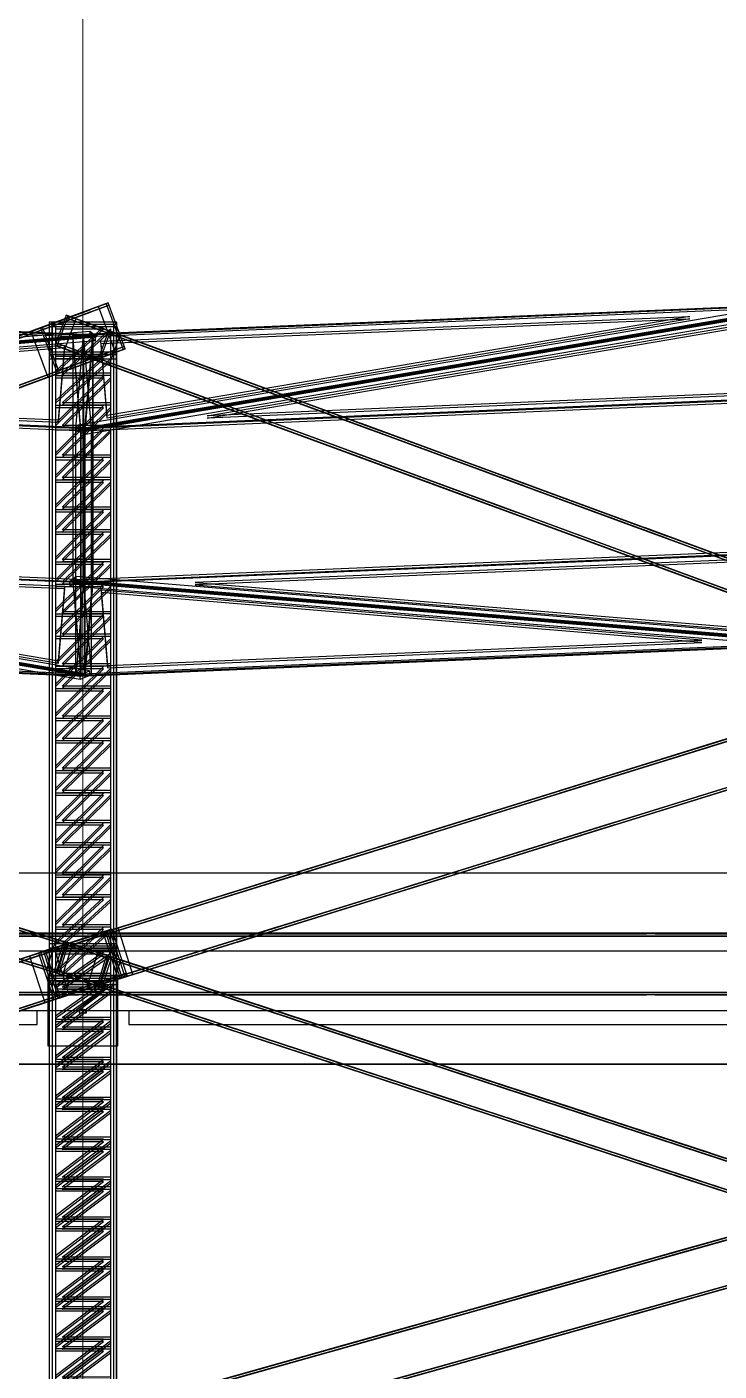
# Model space of a CAD drawing. Header units: millimetres. Extents: x -52000 to 48850, y -48850 to 51750.
# Drawn here: x -366 to 4164, y 19641 to 28438 of the extents above; entities that cross this region are included whole.
import ezdxf

# ---------------------------------------------------------------- set-up
doc = ezdxf.new("R2010")
doc.units = ezdxf.units.MM
for name, color, linetype, lineweight in [('D-BMK-AXIS', 7, 'Continuous', 13), ('D-STR-BASE', 7, 'Continuous', 25), ('D-STR-STRC', 7, 'Continuous', 25)]:
    doc.layers.add(name, color=color, linetype=linetype, lineweight=lineweight)

msp = doc.modelspace()

# ---------------------------------------------------------------- linework, layer by layer
at = {"layer": 'D-BMK-AXIS'}
msp.add_line((0, -48000), (0, 48000), dxfattribs=at)
at = {"layer": 'D-STR-BASE'}
for points in [[(-24900, -22900), (24900, -22900), (24900, 22900), (-24900, 22900)], [(24450, 22390), (-24450, 22390), (-24450, 22510), (24450, 22510)], [(24450, 22390), (-24450, 22390), (-24450, 22510), (24450, 22510)], [(-230, 21770), (230, 21770), (230, 22230), (-230, 22230)], [(24000, 22000), (-24000, 22000), (-24000, 21650), (24000, 21650)], [(24000, 22000), (-24000, 22000), (-24000, 21650), (24000, 21650)], [(24000, 22000), (-24000, 22000), (-24000, 21650), (24000, 21650)], [(24000, 22000), (-24000, 22000), (-24000, 21650), (24000, 21650)], [(24000, 22000), (-24000, 22000), (-24000, 21650), (24000, 21650)], [(24000, 22000), (-24000, 22000), (-24000, 21650), (24000, 21650)], [(24000, 22000), (-24000, 22000), (-24000, 21650), (24000, 21650)], [(24000, 22000), (-24000, 22000), (-24000, 21650), (24000, 21650)], [(-300, 22000), (-5700, 22000), (-5700, 21910), (-300, 21910)], [(-300, 22000), (-5700, 22000), (-5700, 21910), (-300, 21910)], [(25, 22006), (-25, 22006), (-25, 21986), (25, 21986)], [(5700, 22000), (300, 22000), (300, 21910), (5700, 21910)], [(5700, 22000), (300, 22000), (300, 21910), (5700, 21910)], [(-23650, -21650), (23650, -21650), (23650, 21650), (-23650, 21650)], [(-23650, -21650), (23650, -21650), (23650, 21650), (-23650, 21650)], [(-23650, -21650), (23650, -21650), (23650, 21650), (-23650, 21650)], [(-23650, -21650), (23650, -21650), (23650, 21650), (-23650, 21650)]]:
    msp.add_lwpolyline(points, close=True, dxfattribs=at)
at = {"layer": 'D-STR-STRC'}
for points in [[(166.5, 26631.7), (-276.9, 26468.7), (-11428.2, 22371.3), (-10984.7, 22534.2)], [(172.1, 26616.6), (-271.4, 26453.7), (-11422.7, 22356.3), (-10979.2, 22519.2)], [(64.7, 26407), (-4841.2, 26000), (-4789.6, 26611.6)], [(64.8, 26422.4), (-4841, 26015.4), (-4789.5, 26627)], [(44.3, 26586.7), (-312.5, 26455.6), (-1132.6, 26154.3)], [(47, 26587.7), (-773, 26286.4), (-1129.9, 26155.3)], [(49.8, 26571.7), (-307, 26440.6), (-1127, 26139.3)], [(52.5, 26572.7), (-767.5, 26271.4), (-1124.4, 26140.3)], [(213.6, 26308), (103.2, 26608.4), (-340.2, 26445.4), (-229.9, 26145.1)], [(276.9, 26331.3), (166.5, 26631.7), (-276.9, 26468.7), (-166.5, 26168.3)], [(13362, 26617.8), (12943.2, 26487.8), (-256.8, 22390.4), (162, 22520.4)], [(13366.7, 26602.5), (12947.9, 26472.5), (-252.1, 22375.1), (166.7, 22505.1)], [(4789.5, 26627), (-13.3, 25808.3), (-64.8, 26422.4)], [(4789.6, 26611.6), (-13.1, 25792.9), (-64.7, 26407)], [(4789.5, 26627), (4841, 26015.4), (-13.3, 25808.3)], [(4789.6, 26611.6), (4841.2, 26000), (-13.2, 25792.9)], [(276.9, 26331.3), (166.5, 26631.7), (152.7, 26626.6), (263.1, 26326.2)], [(-13311, 26527.7), (-13036.2, 26442.3), (163.8, 22344.9), (-111, 22430.2)], [(-13306.3, 26542.9), (-13031.5, 26457.6), (168.5, 22360.2), (-106.3, 22445.5)], [(-200, 26295.1), (-200, 26504.9), (-220, 26504.9), (-220, 26295.1)], [(220, 26504.9), (-220, 26504.9), (-220, 22407.5), (220, 22407.5)], [(220, 26295.1), (220, 26504.9), (-220, 26504.9), (-220, 26295.1)], [(220, 26489.7), (-220, 26489.7), (-220, 22392.2), (220, 22392.2)], [(-109.3, 26552), (-181.7, 26354.9), (-167.9, 26349.8), (-95.4, 26546.9)], [(-109.3, 26552), (-181.7, 26354.9), (109.3, 26248), (181.7, 26445.1)], [(-46, 26528.8), (-118.4, 26331.6), (172.6, 26224.7), (245, 26421.8)], [(-114.8, 26537), (176.2, 26430.1), (11327.5, 22332.6), (11036.5, 22439.6)], [(-109.3, 26552), (181.7, 26445.1), (11333, 22347.7), (11042, 22454.6)], [(4.7, 26493.1), (824.8, 26191.8), (1029.2, 26116.7)], [(7.4, 26492.1), (211.8, 26417), (1031.9, 26115.7)], [(10.2, 26508.1), (830.3, 26206.8), (1034.7, 26131.7)], [(12.9, 26507.1), (217.3, 26432), (1037.4, 26130.7)], [(3973.1, 26544.1), (159.7, 25894.1), (118.7, 26381.6)], [(3973.3, 26528.7), (159.8, 25878.7), (118.9, 26366.2)], [(220, 26295.1), (220, 26504.9), (200, 26504.9), (200, 26295.1)], [(4616.6, 26540.8), (4657.4, 26056.5), (813.2, 25892.5)], [(4616.7, 26525.4), (4657.6, 26041.1), (813.3, 25877.1)], [(64.7, 26407), (13.2, 25792.9), (-4841.2, 26000)], [(64.8, 26422.4), (13.3, 25808.3), (-4841, 26015.4)], [(-152.7, 26173.4), (-263.1, 26473.8), (-276.9, 26468.7), (-166.5, 26168.3)], [(220, 26265), (220, 26474.9), (-220, 26474.9), (-220, 26265)], [(135, 26474.9), (-180, 26474.9), (-180, 26185.3)], [(135, 26459.6), (-180, 26459.6), (-180, 26170)], [(180, 26461.3), (180, 26171.7), (-135, 26171.7)], [(180, 26446.1), (180, 26156.5), (-135, 26156.5)], [(-64.4, 24797), (-64.4, 26417), (-64.8, 26422.4), (-64.8, 24802.4)], [(-64.8, 26421.7), (-64.8, 24802.8), (-13.3, 24189), (-13.3, 25807.9)], [(5.3, 26424.2), (5.3, 24805.3), (-46.2, 24191.6), (-46.2, 25810.4)], [(4.6, 26424.6), (4.6, 24805.7), (56.1, 24192), (56.1, 25810.9)], [(64.8, 26421.7), (64.8, 24802.8), (13.3, 24189), (13.3, 25807.9)], [(45.5, 26414.6), (83.8, 26383.9), (84.1, 26414.7), (45.7, 26445.5)], [(64.4, 24797), (64.4, 26417), (64.8, 26422.4), (64.8, 24802.4)], [(167.9, 26450.2), (95.4, 26253.1), (109.3, 26248), (181.7, 26445.1)], [(-13368.5, 26342.4), (-13093.7, 26257.1), (106.3, 22159.6), (-168.5, 22244.9)], [(-13363.8, 26357.7), (-13089, 26272.3), (111, 22174.9), (-163.8, 22260.2)], [(271.4, 26346.3), (-172.1, 26183.4), (-11323.3, 22085.9), (-10879.9, 22248.9)], [(276.9, 26331.3), (-166.5, 26168.3), (-11317.8, 22070.9), (-10874.4, 22233.8)], [(-121, 26340.8), (-162.3, 25848.9), (-4051.1, 26014.8)], [(-120.9, 26356.2), (-162.2, 25864.3), (-4051, 26030.2)], [(220, 26310.3), (-220, 26310.3), (-220, 22212.9), (220, 22212.9)], [(-181.7, 26354.9), (109.3, 26248), (11260.6, 22150.5), (10969.6, 22257.5)], [(-176.2, 26369.9), (114.8, 26263), (11266.1, 22165.6), (10975.1, 22272.5)], [(13452.1, 26327.5), (13033.3, 26197.5), (-166.7, 22100), (252.1, 22230)], [(13456.8, 26312.2), (13038, 26182.2), (-162, 22084.8), (256.8, 22214.7)], [(-62.2, 26311), (757.9, 26009.7), (962.3, 25934.6)], [(-59.5, 26310), (144.9, 26234.9), (964.9, 25933.6)], [(-56.7, 26326), (763.4, 26024.7), (967.8, 25949.6)], [(-54, 26325), (150.4, 26249.9), (970.5, 25948.6)], [(149.2, 26301.4), (-207.7, 26170.3), (-1027.7, 25869)], [(151.9, 26302.4), (-668.2, 26001.1), (-1025, 25870)], [(154.7, 26286.4), (-202.1, 26155.3), (-1022.2, 25853.9)], [(157.4, 26287.4), (-662.7, 25986), (-1019.5, 25854.9)], [(220, 26295.1), (-220, 26295.1), (-220, 22197.6), (220, 22197.6)], [(135, 26280.3), (-180, 26280.3), (-180, 25990.7)], [(135, 26265), (-180, 26265), (-180, 25975.4)], [(180, 26266.8), (180, 25977.2), (-135, 25977.2)], [(180, 26251.5), (180, 25961.9), (-135, 25961.9)], [(135, 26155.2), (-180, 26155.2), (-180, 25843.8)], [(135, 26139.9), (-180, 26139.9), (-180, 25828.5)], [(180, 26141.7), (180, 25830.3), (-135, 25830.3)], [(888.1, 26168.5), (1754, 25850.3), (1958.4, 25775.2)], [(890.8, 26167.5), (1095.2, 26092.4), (1961.1, 25774.2)], [(893.6, 26183.5), (1759.6, 25865.3), (1964, 25790.2)], [(896.3, 26182.5), (1100.7, 26107.4), (1966.6, 25789.2)], [(180, 26126.4), (180, 25815), (-135, 25815)], [(135, 25960.6), (-180, 25960.6), (-180, 25649.2)], [(821.2, 25986.4), (1687.1, 25668.2), (1891.5, 25593.1)], [(823.9, 25985.4), (1028.3, 25910.3), (1894.2, 25592.1)], [(826.7, 26001.4), (1692.6, 25683.2), (1897, 25608.1)], [(829.4, 26000.4), (1033.8, 25925.3), (1899.7, 25607.1)], [(135, 25945.4), (-180, 25945.4), (-180, 25634)], [(180, 25947.1), (180, 25635.7), (-135, 25635.7)], [(180, 25931.8), (180, 25620.4), (-135, 25620.4)], [(135, 25813.7), (-180, 25813.7), (-180, 25502.3)], [(135, 25798.5), (-180, 25798.5), (-180, 25487.1)], [(180, 25800.2), (180, 25488.8), (-135, 25488.8)], [(180, 25785), (180, 25473.6), (-135, 25473.6)], [(-44.3, 25798.7), (18.1, 25771.7), (17.8, 25802.5), (-44.5, 25829.5)], [(-13.7, 25813.7), (-13.7, 24193.7), (-13.3, 24188.3), (-13.3, 25808.3)], [(13.7, 25813.7), (13.7, 24193.7), (13.3, 24188.3), (13.3, 25808.3)], [(1817.4, 25827), (2683.3, 25508.9), (2887.7, 25433.8)], [(1820, 25826.1), (2024.4, 25751), (2890.4, 25432.8)], [(1822.9, 25842.1), (2688.8, 25523.9), (2893.2, 25448.8)], [(1825.6, 25841.1), (2030, 25766), (2895.9, 25447.8)], [(135, 25619.2), (-180, 25619.2), (-180, 25307.8)], [(135, 25603.9), (-180, 25603.9), (-180, 25292.5)], [(180, 25605.6), (180, 25294.3), (-135, 25294.3)], [(1750.4, 25644.9), (2616.4, 25326.8), (2820.8, 25251.7)], [(1753.1, 25644), (1957.5, 25568.9), (2823.5, 25250.7)], [(1756, 25660), (2621.9, 25341.8), (2826.3, 25266.7)], [(1758.7, 25659), (1963.1, 25583.9), (2829, 25265.7)], [(180, 25590.4), (180, 25279), (-135, 25279)], [(135, 25472.3), (-180, 25472.3), (-180, 25160.9)], [(135, 25457), (-180, 25457), (-180, 25145.6)], [(180, 25458.8), (180, 25147.4), (-135, 25147.4)], [(180, 25443.5), (180, 25132.1), (-135, 25132.1)], [(2746.6, 25485.6), (3612.6, 25167.4), (3817, 25092.3)], [(2749.3, 25484.6), (2953.7, 25409.5), (3819.7, 25091.3)], [(2752.2, 25500.6), (3618.1, 25182.4), (3822.5, 25107.3)], [(2754.8, 25499.6), (2959.2, 25424.5), (3825.2, 25106.3)], [(135, 25277.7), (-180, 25277.7), (-180, 24966.3)], [(135, 25262.5), (-180, 25262.5), (-180, 24951.1)], [(180, 25264.2), (180, 24952.8), (-135, 24952.8)], [(180, 25248.9), (180, 24937.5), (-135, 24937.5)], [(2679.7, 25303.5), (3545.7, 24985.3), (3750.1, 24910.2)], [(2682.4, 25302.5), (2886.8, 25227.4), (3752.8, 24909.2)], [(2685.2, 25318.5), (3551.2, 25000.3), (3755.6, 24925.2)], [(2687.9, 25317.5), (2892.3, 25242.4), (3758.3, 24924.2)], [(135, 25130.8), (-180, 25130.8), (-180, 24819.4)], [(135, 25115.6), (-180, 25115.6), (-180, 24804.2)], [(180, 25117.3), (180, 24805.9), (-135, 24805.9)], [(180, 25102), (180, 24790.7), (-135, 24790.7)], [(3675.9, 25144.1), (4541.9, 24826), (4746.3, 24750.8)], [(3678.6, 25143.2), (3883, 25068), (4748.9, 24749.9)], [(3681.4, 25159.2), (4547.4, 24841), (4751.8, 24765.9)], [(3684.1, 25158.2), (3888.5, 25083.1), (4754.5, 24764.9)], [(13.3, 24188.3), (-4789.5, 25007), (-4841, 24395.4)], [(13.4, 24203.7), (-4789.4, 25022.5), (-4840.9, 24410.8)], [(13.3, 24188.3), (64.8, 24802.4), (-4789.5, 25007)], [(13.4, 24203.7), (65, 24817.8), (-4789.4, 25022.5)], [(4840.9, 24410.8), (4789.4, 25022.5), (-65, 24817.8)], [(4841, 24395.4), (4789.5, 25007), (-64.8, 24802.4)], [(-159.7, 24274.1), (-118.7, 24761.6), (-3973.1, 24924.1)], [(-159.5, 24289.5), (-118.6, 24777.1), (-3973, 24939.6)], [(135, 24936.3), (-180, 24936.3), (-180, 24624.9)], [(135, 24921), (-180, 24921), (-180, 24609.6)], [(180, 24922.7), (180, 24611.3), (-135, 24611.3)], [(180, 24907.5), (180, 24596.1), (-135, 24596.1)], [(4655.1, 24477.4), (4613.9, 24966.2), (734.5, 24802.6)], [(4655.3, 24462), (4614.1, 24950.8), (734.6, 24787.2)], [(3609, 24962), (4474.9, 24643.9), (4679.4, 24568.8)], [(3611.7, 24961.1), (3816.1, 24885.9), (4682, 24567.8)], [(3614.5, 24977.1), (4480.5, 24658.9), (4684.9, 24583.8)], [(3617.2, 24976.1), (3821.6, 24901), (4687.6, 24582.8)], [(-84.2, 24810.1), (-45.9, 24840.9), (-45.6, 24810.1), (-83.9, 24779.3)], [(4840.9, 24410.8), (-65, 24817.8), (-13.4, 24203.7)], [(135, 24789.4), (-180, 24789.4), (-180, 24478)], [(135, 24774.1), (-180, 24774.1), (-180, 24462.7)], [(180, 24775.9), (180, 24464.5), (-135, 24464.5)], [(180, 24760.6), (180, 24449.2), (-135, 24449.2)], [(4841, 24395.4), (-64.8, 24802.4), (-13.3, 24188.3)], [(4050.9, 24425.6), (120.7, 24751.7), (162, 24259.7)], [(4051, 24410.2), (120.9, 24736.2), (162.2, 24244.3)], [(135, 24594.8), (-180, 24594.8), (-180, 24283.4)], [(135, 24579.6), (-180, 24579.6), (-180, 24268.2)], [(180, 24581.3), (180, 24269.9), (-135, 24269.9)], [(180, 24566), (180, 24254.6), (-135, 24254.6)], [(135, 24447.9), (-180, 24447.9), (-180, 24136.5)], [(135, 24432.7), (-180, 24432.7), (-180, 24121.3)], [(180, 24434.4), (180, 24123), (-135, 24123)], [(180, 24419.1), (180, 24107.7), (-135, 24107.7)], [(135, 24253.4), (-180, 24253.4), (-180, 23942)], [(135, 24238.1), (-180, 24238.1), (-180, 23926.7)], [(180, 24239.8), (180, 23928.4), (-135, 23928.4)], [(180, 24224.6), (180, 23913.2), (-135, 23913.2)], [(-17.7, 24197.9), (44.6, 24225), (44.4, 24194.1), (-18, 24167.1)], [(135, 24106.5), (-180, 24106.5), (-180, 23795.1)], [(135, 24091.2), (-180, 24091.2), (-180, 23779.8)], [(180, 24092.9), (180, 23781.6), (-135, 23781.6)], [(180, 24077.7), (180, 23766.3), (-135, 23766.3)], [(135, 23911.9), (-180, 23911.9), (-180, 23600.5)], [(135, 23896.6), (-180, 23896.6), (-180, 23585.3)], [(180, 23898.4), (180, 23587), (-135, 23587)], [(180, 23883.1), (180, 23571.7), (-135, 23571.7)], [(4485.3, 23862.4), (3454.9, 23542.5), (3117.9, 23437.9)], [(4487.2, 23863), (4150.2, 23758.4), (3119.8, 23438.5)], [(4490.1, 23847.1), (3459.7, 23527.3), (3122.7, 23422.7)], [(4491.9, 23847.7), (4155, 23743.1), (3124.5, 23423.2)], [(135, 23765), (-180, 23765), (-180, 23453.6)], [(135, 23749.8), (-180, 23749.8), (-180, 23438.4)], [(180, 23751.5), (180, 23440.1), (-135, 23440.1)], [(180, 23736.2), (180, 23424.8), (-135, 23424.8)], [(135, 23570.5), (-180, 23570.5), (-180, 23259.1)], [(135, 23555.2), (-180, 23555.2), (-180, 23243.8)], [(180, 23556.9), (180, 23245.5), (-135, 23245.5)], [(180, 23541.7), (180, 23230.3), (-135, 23230.3)], [(3385.3, 23520.9), (2354.9, 23201.1), (2017.9, 23096.5)], [(3387.2, 23521.5), (3050.2, 23416.9), (2019.8, 23097.1)], [(3390.1, 23505.7), (2359.7, 23185.8), (2022.7, 23081.2)], [(3391.9, 23506.2), (3055, 23401.6), (2024.5, 23081.8)], [(4575.5, 23572.1), (3545, 23252.2), (3208.1, 23147.6)], [(4577.3, 23572.6), (4240.3, 23468), (3209.9, 23148.2)], [(4580.2, 23556.8), (3549.8, 23236.9), (3212.8, 23132.3)], [(4582.1, 23557.4), (4245.1, 23452.8), (3214.7, 23132.9)], [(135, 23423.6), (-180, 23423.6), (-180, 23112.2)], [(135, 23408.3), (-180, 23408.3), (-180, 23096.9)], [(180, 23410), (180, 23098.6), (-135, 23098.6)], [(180, 23394.8), (180, 23083.4), (-135, 23083.4)], [(135, 23229), (-180, 23229), (-180, 22917.6)], [(3475.5, 23230.6), (2445, 22910.8), (2108.1, 22806.1)], [(3477.3, 23231.2), (3140.3, 23126.6), (2109.9, 22806.7)], [(135, 23213.7), (-180, 23213.7), (-180, 22902.3)], [(180, 23215.5), (180, 22904.1), (-135, 22904.1)], [(180, 23200.2), (180, 22888.8), (-135, 22888.8)], [(2285.3, 23179.5), (1254.9, 22859.6), (917.9, 22755)], [(2287.2, 23180.1), (1950.2, 23075.5), (919.8, 22755.6)], [(2290.1, 23164.2), (1259.7, 22844.4), (922.7, 22739.7)], [(2291.9, 23164.8), (1955, 23060.2), (924.5, 22740.3)], [(3480.2, 23215.3), (2449.8, 22895.5), (2112.8, 22790.9)], [(3482.1, 23215.9), (3145.1, 23111.3), (2114.7, 22791.4)], [(135, 23082.1), (-180, 23082.1), (-180, 22770.7)], [(135, 23066.9), (-180, 23066.9), (-180, 22755.5)], [(180, 23068.6), (180, 22757.2), (-135, 22757.2)], [(180, 23053.3), (180, 22741.9), (-135, 22741.9)], [(135, 22887.5), (-180, 22887.5), (-180, 22576.2)], [(180, 22874), (180, 22562.6), (-135, 22562.6)], [(2375.5, 22889.2), (1345, 22569.3), (1008.1, 22464.7)], [(2377.3, 22889.7), (2040.3, 22785.1), (1009.9, 22465.3)], [(2380.2, 22873.9), (1349.8, 22554), (1012.8, 22449.4)], [(2382.1, 22874.5), (2045.1, 22769.8), (1014.7, 22450)], [(135, 22872.3), (-180, 22872.3), (-180, 22560.9)], [(180, 22858.8), (180, 22547.4), (-135, 22547.4)], [(1185.3, 22838), (205.3, 22533.8), (-131.6, 22429.2)], [(1187.2, 22838.6), (850.2, 22734), (-129.8, 22429.8)], [(1190.1, 22822.8), (210.1, 22518.6), (-126.9, 22414)], [(1191.9, 22823.3), (855, 22718.7), (-125, 22414.5)], [(-1136.3, 22748.5), (-943.2, 22688.5), (36.7, 22384.3)], [(-1134.4, 22747.9), (-154.4, 22443.7), (38.6, 22383.8)], [(-1131.5, 22763.7), (-938.5, 22703.8), (41.5, 22399.6)], [(-1129.7, 22763.2), (-149.7, 22459), (43.4, 22399)], [(135, 22740.7), (-180, 22740.7), (-180, 22451.1)], [(135, 22725.4), (-180, 22725.4), (-180, 22435.8)], [(180, 22727.1), (180, 22437.5), (-135, 22437.5)], [(180, 22711.9), (180, 22422.3), (-135, 22422.3)], [(190.5, 22533.3), (-290.1, 22375.9), (-9871.7, 19236.4), (-9391.1, 19393.9)], [(-1193.8, 22563.2), (-1000.8, 22503.3), (-20.8, 22199.1)], [(-1191.9, 22562.6), (-211.9, 22258.4), (-18.9, 22198.5)], [(-1189, 22578.5), (-996, 22518.5), (-16, 22214.3)], [(-1187.2, 22577.9), (-207.2, 22273.7), (-14.2, 22213.8)], [(290.1, 22229.2), (190.5, 22533.3), (-290.1, 22375.9), (-190.5, 22071.8)], [(11337.9, 22521.3), (10878, 22391.8), (-273.3, 19252.4), (186.6, 19381.9)], [(326.4, 22236.3), (231.5, 22542), (-187.3, 22412), (-92.4, 22106.4)], [(135, 22546.1), (-180, 22546.1), (-180, 22256.5)], [(135, 22530.8), (-180, 22530.8), (-180, 22241.2)], [(180, 22532.6), (180, 22243), (-135, 22243)], [(1275.5, 22547.7), (295.5, 22243.5), (-41.5, 22138.9)], [(1277.3, 22548.3), (940.3, 22443.7), (-39.7, 22139.5)], [(1280.2, 22532.4), (300.2, 22228.2), (-36.8, 22123.6)], [(1282.1, 22533), (945.1, 22428.4), (-34.9, 22124.2)], [(290.1, 22229.2), (190.5, 22533.3), (175.5, 22528.4), (275.1, 22224.3)], [(22302.6, 22486.6), (22302.6, 22486.6), (-22302.6, 22486.6), (-22302.6, 22486.6)], [(195.5, 22518.1), (-285.1, 22360.7), (-9866.7, 19221.2), (-9386.1, 19378.7)], [(-27.5, 22502.6), (-27.5, 22502.6), (-3689.6, 22502.6), (-3689.6, 22502.6)], [(-27.5, 22486.6), (-27.5, 22486.6), (-3689.6, 22486.6), (-3689.6, 22486.6)], [(68.4, 22493.3), (-318.3, 22366.6), (-1016.3, 22137.9)], [(73.4, 22478.1), (-313.3, 22351.4), (-1011.3, 22122.7)], [(76, 22495.8), (-622, 22267.1), (-1008.7, 22140.4)], [(81, 22480.6), (-617, 22251.9), (-1003.7, 22125.2)], [(231.9, 22210.2), (132.2, 22514.3), (-348.3, 22356.8), (-248.7, 22052.7)], [(11342.2, 22505.9), (10882.3, 22376.4), (-269, 19237), (190.9, 19366.5)], [(256.8, 22214.7), (162, 22520.4), (-256.8, 22390.4), (-162, 22084.8)], [(-175.8, 22467.1), (-238.1, 22266.5), (36.7, 22181.2), (99, 22381.8)], [(220, 22227.7), (220, 22437.5), (-220, 22437.5), (-220, 22227.7)], [(-125, 22454), (-190.4, 22254.4), (-175.4, 22249.5), (-110, 22449.1)], [(-125, 22454), (-190.4, 22254.4), (125, 22151.1), (190.4, 22350.7)], [(-106.3, 22445.5), (-168.5, 22244.9), (-155.5, 22240.9), (-93.2, 22441.4)], [(-106.3, 22445.5), (-168.5, 22244.9), (106.3, 22159.6), (168.5, 22360.2)], [(180, 22517.3), (180, 22227.7), (-135, 22227.7)], [(-66.8, 22434.9), (-132.1, 22235.4), (183.2, 22132), (248.6, 22331.6)], [(-130, 22438.8), (185.4, 22335.5), (9767, 19196), (9451.6, 19299.4)], [(-125, 22454), (190.4, 22350.7), (9771.9, 19211.2), (9456.6, 19314.6)], [(3689.6, 22502.6), (3689.6, 22502.6), (27.5, 22502.6), (27.5, 22502.6)], [(3689.6, 22486.6), (3689.6, 22486.6), (27.5, 22486.6), (27.5, 22486.6)], [(256.8, 22214.7), (162, 22520.4), (148.9, 22516.3), (243.7, 22210.7)], [(7406.7, 22502.6), (7406.7, 22502.6), (3744.6, 22502.6), (3744.6, 22502.6)], [(7406.7, 22486.6), (7406.7, 22486.6), (3744.6, 22486.6), (3744.6, 22486.6)], [(-175.5, 22076.7), (-275.1, 22380.8), (-290.1, 22375.9), (-190.5, 22071.8)], [(-148.9, 22088.8), (-243.7, 22394.4), (-256.8, 22390.4), (-162, 22084.8)], [(-200, 22195.6), (-200, 22409.5), (-220, 22409.5), (-220, 22195.6)], [(220, 22409.5), (-220, 22409.5), (-220, 19270.1), (220, 19270.1)], [(220, 22195.6), (220, 22409.5), (-220, 22409.5), (-220, 22195.6)], [(-200, 22197.6), (-200, 22407.5), (-220, 22407.5), (-220, 22197.6)], [(220, 22197.6), (220, 22407.5), (-220, 22407.5), (-220, 22197.6)], [(220, 22393.9), (-220, 22393.9), (-220, 19254.5), (220, 19254.5)], [(220, 22172.2), (220, 22386), (-220, 22386), (-220, 22172.2)], [(135, 22386), (-180, 22386), (-180, 22164.9)], [(135, 22370.5), (-180, 22370.5), (-180, 22149.3)], [(180, 22375.4), (180, 22154.3), (-135, 22154.3)], [(180, 22359.9), (180, 22138.8), (-135, 22138.8)], [(-15.5, 22401.3), (682.5, 22172.6), (904, 22100)], [(-10.5, 22416.5), (687.5, 22187.8), (909, 22115.2)], [(-7.9, 22398.8), (213.6, 22326.2), (911.6, 22097.5)], [(-2.9, 22414), (218.6, 22341.4), (916.6, 22112.7)], [(155.5, 22364.2), (93.2, 22163.7), (106.3, 22159.6), (168.5, 22360.2)], [(175.4, 22355.6), (110, 22156), (125, 22151.1), (190.4, 22350.7)], [(220, 22195.6), (220, 22409.5), (200, 22409.5), (200, 22195.6)], [(220, 22197.6), (220, 22407.5), (200, 22407.5), (200, 22197.6)], [(-185.4, 22269.7), (130, 22166.3), (9711.5, 19026.9), (9396.2, 19130.2)], [(285.1, 22244.5), (-195.5, 22087), (-9777, 18947.6), (-9296.4, 19105)], [(290.1, 22229.2), (-190.5, 22071.8), (-9772, 18932.4), (-9291.5, 19089.8)], [(163.1, 22204.5), (-223.7, 22077.7), (-921.7, 21849)], [(168, 22189.3), (-218.7, 22062.5), (-916.7, 21833.8)], [(170.6, 22206.9), (-527.4, 21978.2), (-914.1, 21851.5)], [(175.6, 22191.7), (-522.4, 21963), (-909.1, 21836.3)], [(220, 22211.2), (-220, 22211.2), (-220, 19071.8), (220, 19071.8)], [(220, 22195.6), (-220, 22195.6), (-220, 19056.2), (220, 19056.2)], [(11420.3, 22228.7), (10960.3, 22099.2), (-190.9, 18959.8), (269, 19089.3)], [(-190.4, 22254.4), (125, 22151.1), (9706.6, 19011.7), (9391.2, 19115)], [(11424.6, 22213.3), (10964.7, 22083.8), (-186.6, 18944.4), (273.3, 19073.9)], [(135, 22187.7), (-180, 22187.7), (-180, 21966.6)], [(135, 22172.2), (-180, 22172.2), (-180, 21951)], [(180, 22177.1), (180, 21956), (-135, 21956)], [(-75.9, 22216.9), (622.1, 21988.2), (843.6, 21915.7)], [(-70.9, 22232.1), (627.1, 22003.4), (848.6, 21930.9)], [(-68.3, 22214.5), (153.2, 22141.9), (851.2, 21913.2)], [(-63.3, 22229.7), (158.2, 22157.1), (856.2, 21928.4)], [(22302.6, 22118.6), (22302.6, 22118.6), (-22302.6, 22118.6), (-22302.6, 22118.6)], [(-27.5, 22118.6), (-27.5, 22118.6), (-3689.6, 22118.6), (-3689.6, 22118.6)], [(-27.5, 22102.6), (-27.5, 22102.6), (-3689.6, 22102.6), (-3689.6, 22102.6)], [(135, 22141.4), (-180, 22141.4), (-180, 21903.3)], [(135, 22125.9), (-180, 22125.9), (-180, 21887.7)], [(180, 22161.6), (180, 21940.5), (-135, 21940.5)], [(180, 22130.8), (180, 21892.7), (-135, 21892.7)], [(180, 22115.3), (180, 21877.2), (-135, 21877.2)], [(3689.6, 22118.6), (3689.6, 22118.6), (27.5, 22118.6), (27.5, 22118.6)], [(3689.6, 22102.6), (3689.6, 22102.6), (27.5, 22102.6), (27.5, 22102.6)], [(740.7, 22153.5), (1481, 21911), (1702.5, 21838.4)], [(745.7, 22168.7), (1486, 21926.2), (1707.5, 21853.6)], [(748.3, 22151), (969.8, 22078.4), (1710.1, 21835.9)], [(753.3, 22166.2), (974.8, 22093.6), (1715.1, 21851.1)], [(7406.7, 22118.6), (7406.7, 22118.6), (3744.6, 22118.6), (3744.6, 22118.6)], [(7406.7, 22102.6), (7406.7, 22102.6), (3744.6, 22102.6), (3744.6, 22102.6)], [(135, 21943.1), (-180, 21943.1), (-180, 21705)], [(135, 21927.6), (-180, 21927.6), (-180, 21689.4)], [(180, 21932.5), (180, 21694.4), (-135, 21694.4)], [(180, 21917), (180, 21678.9), (-135, 21678.9)], [(680.3, 21969.2), (1420.6, 21726.6), (1642.1, 21654)], [(685.3, 21984.4), (1425.5, 21741.8), (1647.1, 21669.2)], [(687.9, 21966.7), (909.4, 21894.1), (1649.7, 21651.6)], [(692.9, 21981.9), (914.4, 21909.3), (1654.6, 21666.8)], [(1544.2, 21907.1), (2284.4, 21664.6), (2505.9, 21592)], [(135, 21879.8), (-180, 21879.8), (-180, 21641.6)], [(135, 21864.2), (-180, 21864.2), (-180, 21626.1)], [(180, 21869.2), (180, 21631.1), (-135, 21631.1)], [(180, 21853.7), (180, 21615.5), (-135, 21615.5)], [(1539.2, 21891.9), (2279.4, 21649.4), (2501, 21576.8)], [(1546.8, 21889.4), (1768.3, 21816.8), (2508.5, 21574.3)], [(1551.8, 21904.6), (1773.3, 21832), (2513.5, 21589.5)], [(135, 21681.5), (-180, 21681.5), (-180, 21443.3)], [(135, 21665.9), (-180, 21665.9), (-180, 21427.8)], [(180, 21670.9), (180, 21432.8), (-135, 21432.8)], [(180, 21655.4), (180, 21417.2), (-135, 21417.2)], [(1478.8, 21707.5), (2219, 21465), (2440.5, 21392.4)], [(1483.8, 21722.7), (2224, 21480.2), (2445.5, 21407.6)], [(1486.4, 21705), (1707.9, 21632.5), (2448.1, 21389.9)], [(1491.4, 21720.3), (1712.9, 21647.7), (2453.1, 21405.1)], [(2342.7, 21645.5), (3082.9, 21402.9), (3304.4, 21330.4)], [(2350.2, 21643), (2571.8, 21570.4), (3312, 21327.9)], [(135, 21618.2), (-180, 21618.2), (-180, 21380)], [(135, 21602.6), (-180, 21602.6), (-180, 21364.5)], [(180, 21607.6), (180, 21369.5), (-135, 21369.5)], [(180, 21592.1), (180, 21353.9), (-135, 21353.9)], [(2337.7, 21630.3), (3077.9, 21387.7), (3299.4, 21315.2)], [(2345.3, 21627.8), (2566.8, 21555.2), (3307, 21312.7)], [(135, 21419.9), (-180, 21419.9), (-180, 21181.7)], [(135, 21404.3), (-180, 21404.3), (-180, 21166.2)], [(180, 21409.3), (180, 21171.2), (-135, 21171.2)], [(180, 21393.8), (180, 21155.6), (-135, 21155.6)], [(2277.3, 21445.9), (3017.5, 21203.4), (3239, 21130.8)], [(2282.2, 21461.1), (3022.5, 21218.6), (3244, 21146)], [(2284.9, 21443.4), (2506.4, 21370.8), (3246.6, 21128.3)], [(2289.8, 21458.6), (2511.3, 21386.1), (3251.6, 21143.5)], [(3141.1, 21383.9), (3881.3, 21141.3), (4102.9, 21068.7)], [(3148.7, 21381.4), (3370.2, 21308.8), (4110.4, 21066.3)], [(135, 21356.6), (-180, 21356.6), (-180, 21118.4)], [(135, 21341), (-180, 21341), (-180, 21102.9)], [(180, 21346), (180, 21107.8), (-135, 21107.8)], [(180, 21330.4), (180, 21092.3), (-135, 21092.3)], [(3136.1, 21368.7), (3876.4, 21126.1), (4097.9, 21053.5)], [(3143.7, 21366.2), (3365.2, 21293.6), (4105.5, 21051)], [(135, 21158.3), (-180, 21158.3), (-180, 20920.1)], [(135, 21142.7), (-180, 21142.7), (-180, 20904.6)], [(180, 21147.7), (180, 20909.5), (-135, 20909.5)], [(180, 21132.1), (180, 20894), (-135, 20894)], [(3075.7, 21184.3), (3816, 20941.8), (4037.5, 20869.2)], [(3080.7, 21199.5), (3820.9, 20957), (4042.5, 20884.4)], [(3083.3, 21181.8), (3304.8, 21109.2), (4045.1, 20866.7)], [(3088.3, 21197), (3309.8, 21124.4), (4050, 20881.9)], [(3939.6, 21122.2), (4679.8, 20879.7), (4901.3, 20807.1)], [(3947.2, 21119.8), (4168.7, 21047.2), (4908.9, 20804.6)], [(135, 21094.9), (-180, 21094.9), (-180, 20856.8)], [(135, 21079.4), (-180, 21079.4), (-180, 20841.2)], [(180, 21084.4), (180, 20846.2), (-135, 20846.2)], [(180, 21068.8), (180, 20830.7), (-135, 20830.7)], [(3934.6, 21107), (4674.8, 20864.5), (4896.3, 20791.9)], [(3942.2, 21104.5), (4163.7, 21032), (4903.9, 20789.4)], [(3879.2, 20937.9), (4619.4, 20695.3), (4840.9, 20622.8)], [(135, 20896.6), (-180, 20896.6), (-180, 20658.5)], [(135, 20881.1), (-180, 20881.1), (-180, 20642.9)], [(180, 20886.1), (180, 20647.9), (-135, 20647.9)], [(180, 20870.5), (180, 20632.4), (-135, 20632.4)], [(3874.2, 20922.7), (4614.4, 20680.1), (4835.9, 20607.6)], [(3881.8, 20920.2), (4103.3, 20847.6), (4843.5, 20605.1)], [(3886.8, 20935.4), (4108.3, 20862.8), (4848.5, 20620.3)], [(135, 20833.3), (-180, 20833.3), (-180, 20595.2)], [(135, 20817.8), (-180, 20817.8), (-180, 20579.6)], [(180, 20822.8), (180, 20584.6), (-135, 20584.6)], [(180, 20807.2), (180, 20569.1), (-135, 20569.1)], [(135, 20635), (-180, 20635), (-180, 20396.9)], [(135, 20619.5), (-180, 20619.5), (-180, 20381.3)], [(180, 20624.5), (180, 20386.3), (-135, 20386.3)], [(180, 20608.9), (180, 20370.8), (-135, 20370.8)], [(4754.3, 20667.8), (4384.2, 20563.6), (3518.9, 20320)], [(4757.8, 20668.8), (3892.6, 20425.2), (3522.5, 20321)], [(4758.6, 20652.4), (4388.5, 20548.2), (3523.3, 20304.6)], [(4762.1, 20653.4), (3896.9, 20409.8), (3526.8, 20305.6)], [(135, 20571.7), (-180, 20571.7), (-180, 20333.6)], [(135, 20556.1), (-180, 20556.1), (-180, 20318)], [(180, 20561.1), (180, 20323), (-135, 20323)], [(180, 20545.6), (180, 20307.4), (-135, 20307.4)], [(135, 20373.4), (-180, 20373.4), (-180, 20135.3)], [(135, 20357.8), (-180, 20357.8), (-180, 20119.7)], [(180, 20362.8), (180, 20124.7), (-135, 20124.7)], [(180, 20347.3), (180, 20109.1), (-135, 20109.1)], [(3825, 20406.2), (3454.9, 20302), (2589.7, 20058.4)], [(3828.5, 20407.2), (2963.3, 20163.6), (2593.2, 20059.4)], [(3829.3, 20390.8), (3459.2, 20286.6), (2594, 20043)], [(3832.9, 20391.8), (2967.6, 20148.2), (2597.5, 20044)], [(4836.7, 20375.2), (4466.6, 20271), (3601.3, 20027.4)], [(4840.2, 20376.2), (3974.9, 20132.6), (3604.8, 20028.4)], [(4841, 20359.8), (4470.9, 20255.6), (3605.7, 20012)], [(4844.5, 20360.8), (3979.3, 20117.2), (3609.2, 20013)], [(135, 20310.1), (-180, 20310.1), (-180, 20071.9)], [(135, 20294.5), (-180, 20294.5), (-180, 20056.4)], [(180, 20299.5), (180, 20061.4), (-135, 20061.4)], [(180, 20284), (180, 20045.8), (-135, 20045.8)], [(135, 20111.8), (-180, 20111.8), (-180, 19873.6)], [(135, 20096.2), (-180, 20096.2), (-180, 19858.1)], [(180, 20101.2), (180, 19863.1), (-135, 19863.1)], [(180, 20085.7), (180, 19847.5), (-135, 19847.5)], [(2895.7, 20144.6), (2525.6, 20040.4), (1660.4, 19796.8)], [(2899.3, 20145.6), (2034, 19902), (1663.9, 19797.8)], [(2900.1, 20129.2), (2530, 20025), (1664.7, 19781.4)], [(2903.6, 20130.2), (2038.4, 19886.6), (1668.3, 19782.4)], [(3907.4, 20113.6), (3537.3, 20009.4), (2672.1, 19765.8)], [(3910.9, 20114.6), (3045.7, 19871), (2675.6, 19766.8)], [(3911.7, 20098.2), (3541.6, 19994), (2676.4, 19750.4)], [(3915.2, 20099.2), (3050, 19855.6), (2679.9, 19751.4)], [(135, 20048.5), (-180, 20048.5), (-180, 19810.3)], [(135, 20032.9), (-180, 20032.9), (-180, 19794.8)], [(180, 20037.9), (180, 19799.8), (-135, 19799.8)], [(180, 20022.3), (180, 19784.2), (-135, 19784.2)], [(1966.5, 19883), (1596.4, 19778.8), (731.1, 19535.2)], [(1970, 19884), (1104.7, 19640.4), (734.6, 19536.2)], [(135, 19850.2), (-180, 19850.2), (-180, 19612)], [(135, 19834.6), (-180, 19834.6), (-180, 19596.5)], [(180, 19839.6), (180, 19601.5), (-135, 19601.5)], [(180, 19824), (180, 19585.9), (-135, 19585.9)], [(1970.8, 19867.6), (1600.7, 19763.4), (735.5, 19519.8)], [(1974.3, 19868.6), (1109.1, 19625), (739, 19520.8)], [(2978.1, 19852), (2608, 19747.8), (1742.8, 19504.2)], [(2981.6, 19853), (2116.4, 19609.4), (1746.3, 19505.2)], [(2982.4, 19836.6), (2612.3, 19732.4), (1747.1, 19488.8)], [(2986, 19837.6), (2120.7, 19594), (1750.6, 19489.8)], [(135, 19786.8), (-180, 19786.8), (-180, 19548.7)], [(135, 19771.3), (-180, 19771.3), (-180, 19533.1)], [(180, 19776.3), (180, 19538.1), (-135, 19538.1)], [(180, 19760.7), (180, 19522.6), (-135, 19522.6)]]:
    msp.add_lwpolyline(points, close=True, dxfattribs=at)
for points in [[(152.7, 26626.6), (-10998.6, 22529.1)], [(166.5, 26631.7), (-10984.7, 22534.2)], [(64.4, 26417), (-4789.9, 26621.7)], [(64.8, 26422.4), (-4789.5, 26627)], [(4789.5, 26627), (-64.8, 26422.4)], [(4789.9, 26621.7), (-64.4, 26417)], [(4758.3, 26648.3), (-44.5, 25829.5)], [(4758.5, 26617.4), (-44.3, 25798.7)], [(4820.6, 26621.2), (17.8, 25802.5)], [(4820.8, 26590.4), (18.1, 25771.7)], [(166.5, 26631.7), (103.2, 26608.4)], [(13348.9, 26613.7), (148.9, 22516.3)], [(13362, 26617.8), (162, 22520.4)], [(-13306.3, 26542.9), (-106.3, 22445.5)], [(-13293.2, 26538.9), (-93.2, 22441.4)], [(12943.2, 26487.8), (-256.8, 22390.4)], [(12956.3, 26491.9), (-243.7, 22394.4)], [(-220, 26504.9), (-220, 22407.5)], [(-220, 26504.9), (-220, 26474.9)], [(-200, 26504.9), (-200, 22407.5)], [(-109.3, 26552), (11042, 22454.6)], [(-109.3, 26552), (-46, 26528.8)], [(-95.4, 26546.9), (11055.8, 22449.5)], [(200, 26504.9), (200, 22407.5)], [(220, 26504.9), (220, 22407.5)], [(220, 26504.9), (220, 26474.9)], [(-13044.5, 26461.7), (155.5, 22364.2)], [(-13031.5, 26457.6), (168.5, 22360.2)], [(-276.9, 26468.7), (-11428.2, 22371.3)], [(-263.1, 26473.8), (-11414.3, 22376.4)], [(45.5, 26414.6), (-4860.4, 26007.7)], [(45.7, 26445.5), (-4860.1, 26038.5)], [(84.1, 26414.7), (-4821.8, 26007.7)], [(-276.9, 26468.7), (-340.2, 26445.4)], [(4.6, 26424.6), (-64.8, 26421.7)], [(64.8, 26421.7), (5.3, 26424.2)], [(167.9, 26450.2), (11319.1, 22352.7)], [(181.7, 26445.1), (11333, 22347.7)], [(181.7, 26445.1), (245, 26421.8)], [(-13368.5, 26342.4), (-168.5, 22244.9)], [(-13355.5, 26338.3), (-155.5, 22240.9)], [(263.1, 26326.2), (-10888.2, 22228.8)], [(276.9, 26331.3), (-10874.4, 22233.8)], [(83.8, 26383.9), (-4822.1, 25976.9)], [(-181.7, 26354.9), (10969.6, 22257.5)], [(-181.7, 26354.9), (-118.4, 26331.6)], [(-167.9, 26349.8), (10983.4, 22252.4)], [(276.9, 26331.3), (213.6, 26308)], [(13443.7, 26308.1), (243.7, 22210.7)], [(13456.8, 26312.2), (256.8, 22214.7)], [(-13106.8, 26261.1), (93.2, 22163.7)], [(-13093.7, 26257.1), (106.3, 22159.6)], [(-220, 26295.1), (-220, 22197.6)], [(-220, 26295.1), (-220, 26265)], [(-200, 26295.1), (-200, 22197.6)], [(95.4, 26253.1), (11246.7, 22155.6)], [(109.3, 26248), (11260.6, 22150.5)], [(109.3, 26248), (172.6, 26224.7)], [(200, 26295.1), (200, 22197.6)], [(220, 26295.1), (220, 22197.6)], [(220, 26295.1), (220, 26265)], [(-166.5, 26168.3), (-11317.8, 22070.9)], [(-152.7, 26173.4), (-11304, 22076)], [(-166.5, 26168.3), (-229.9, 26145.1)], [(13038, 26182.2), (-162, 22084.8)], [(13051.1, 26186.3), (-148.9, 22088.8)], [(13.3, 25808.3), (-4841, 26015.4)], [(13.7, 25813.7), (-4840.6, 26020.8)], [(4840.6, 26020.8), (-13.7, 25813.7)], [(4841, 26015.4), (-13.3, 25808.3)], [(13.3, 25807.9), (-46.2, 25810.4)], [(56.1, 25810.9), (-13.3, 25807.9)], [(-18, 24167.1), (-4820.7, 24985.8)], [(-17.7, 24197.9), (-4820.5, 25016.6)], [(64.4, 24797), (-4789.9, 25001.7)], [(64.8, 24802.4), (-4789.5, 25007)], [(44.4, 24194.1), (-4758.4, 25012.9)], [(44.6, 24225), (-4758.1, 25043.7)], [(4789.5, 25007), (-64.8, 24802.4)], [(4789.9, 25001.7), (-64.4, 24797)], [(4821.7, 24403.1), (-84.2, 24810.1)], [(4860, 24433.9), (-45.9, 24840.9)], [(4860.3, 24403.1), (-45.6, 24810.1)], [(4822, 24372.3), (-83.9, 24779.3)], [(4.6, 24805.7), (-64.8, 24802.8)], [(64.8, 24802.8), (5.3, 24805.3)], [(13.3, 24188.3), (-4841, 24395.4)], [(13.7, 24193.7), (-4840.6, 24400.8)], [(4840.6, 24400.8), (-13.7, 24193.7)], [(4841, 24395.4), (-13.3, 24188.3)], [(13.3, 24189), (-46.2, 24191.6)], [(56.1, 24192), (-13.3, 24189)], [(175.5, 22528.4), (-9406.1, 19389)], [(190.5, 22533.3), (-9391.1, 19393.9)], [(190.5, 22533.3), (132.2, 22514.3)], [(231.5, 22542), (162, 22520.4)], [(11337.9, 22521.3), (186.6, 19381.9)], [(22302.6, 22502.6), (-22302.6, 22502.6)], [(-220, 22437.5), (-220, 22407.5)], [(-175.8, 22467.1), (-106.3, 22445.5)], [(-125, 22454), (9456.6, 19314.6)], [(-125, 22454), (-66.8, 22434.9)], [(-110, 22449.1), (9471.6, 19309.7)], [(11323.5, 22517.3), (172.2, 19377.8)], [(220, 22437.5), (220, 22407.5)], [(-290.1, 22375.9), (-9871.7, 19236.4)], [(-275.1, 22380.8), (-9856.7, 19241.4)], [(-290.1, 22375.9), (-348.3, 22356.8)], [(10878, 22391.8), (-273.3, 19252.4)], [(10892.3, 22395.9), (-259, 19256.4)], [(-187.3, 22412), (-256.8, 22390.4)], [(-220, 22409.5), (-220, 19270.1)], [(-220, 22409.5), (-220, 22386)], [(-200, 22409.5), (-200, 19270.1)], [(99, 22381.8), (168.5, 22360.2)], [(175.4, 22355.6), (9756.9, 19216.2)], [(190.4, 22350.7), (9771.9, 19211.2)], [(190.4, 22350.7), (248.6, 22331.6)], [(200, 22409.5), (200, 19270.1)], [(220, 22409.5), (220, 19270.1)], [(220, 22409.5), (220, 22386)], [(-238.1, 22266.5), (-168.5, 22244.9)], [(275.1, 22224.3), (-9306.5, 19084.9)], [(290.1, 22229.2), (-9291.5, 19089.8)], [(-220, 22227.7), (-220, 22197.6)], [(-220, 22195.6), (-220, 19056.2)], [(-220, 22195.6), (-220, 22172.2)], [(-200, 22195.6), (-200, 19056.2)], [(-190.4, 22254.4), (9391.2, 19115)], [(-190.4, 22254.4), (-132.1, 22235.4)], [(-175.4, 22249.5), (9406.2, 19110.1)], [(36.7, 22181.2), (106.3, 22159.6)], [(200, 22195.6), (200, 19056.2)], [(220, 22227.7), (220, 22197.6)], [(220, 22195.6), (220, 19056.2)], [(220, 22195.6), (220, 22172.2)], [(290.1, 22229.2), (231.9, 22210.2)], [(326.4, 22236.3), (256.8, 22214.7)], [(11410.2, 22209.2), (259, 19069.8)], [(11424.6, 22213.3), (273.3, 19073.9)], [(22302.6, 22102.6), (-22302.6, 22102.6)], [(10964.7, 22083.8), (-186.6, 18944.4)], [(10979, 22087.9), (-172.2, 18948.4)], [(-92.4, 22106.4), (-162, 22084.8)], [(110, 22156), (9691.5, 19016.6)], [(125, 22151.1), (9706.6, 19011.7)], [(125, 22151.1), (183.2, 22132)], [(-190.5, 22071.8), (-9772, 18932.4)], [(-175.5, 22076.7), (-9757, 18937.3)], [(-190.5, 22071.8), (-248.7, 22052.7)]]:
    msp.add_lwpolyline(points, dxfattribs=at)

doc.saveas('drawing.dxf')
